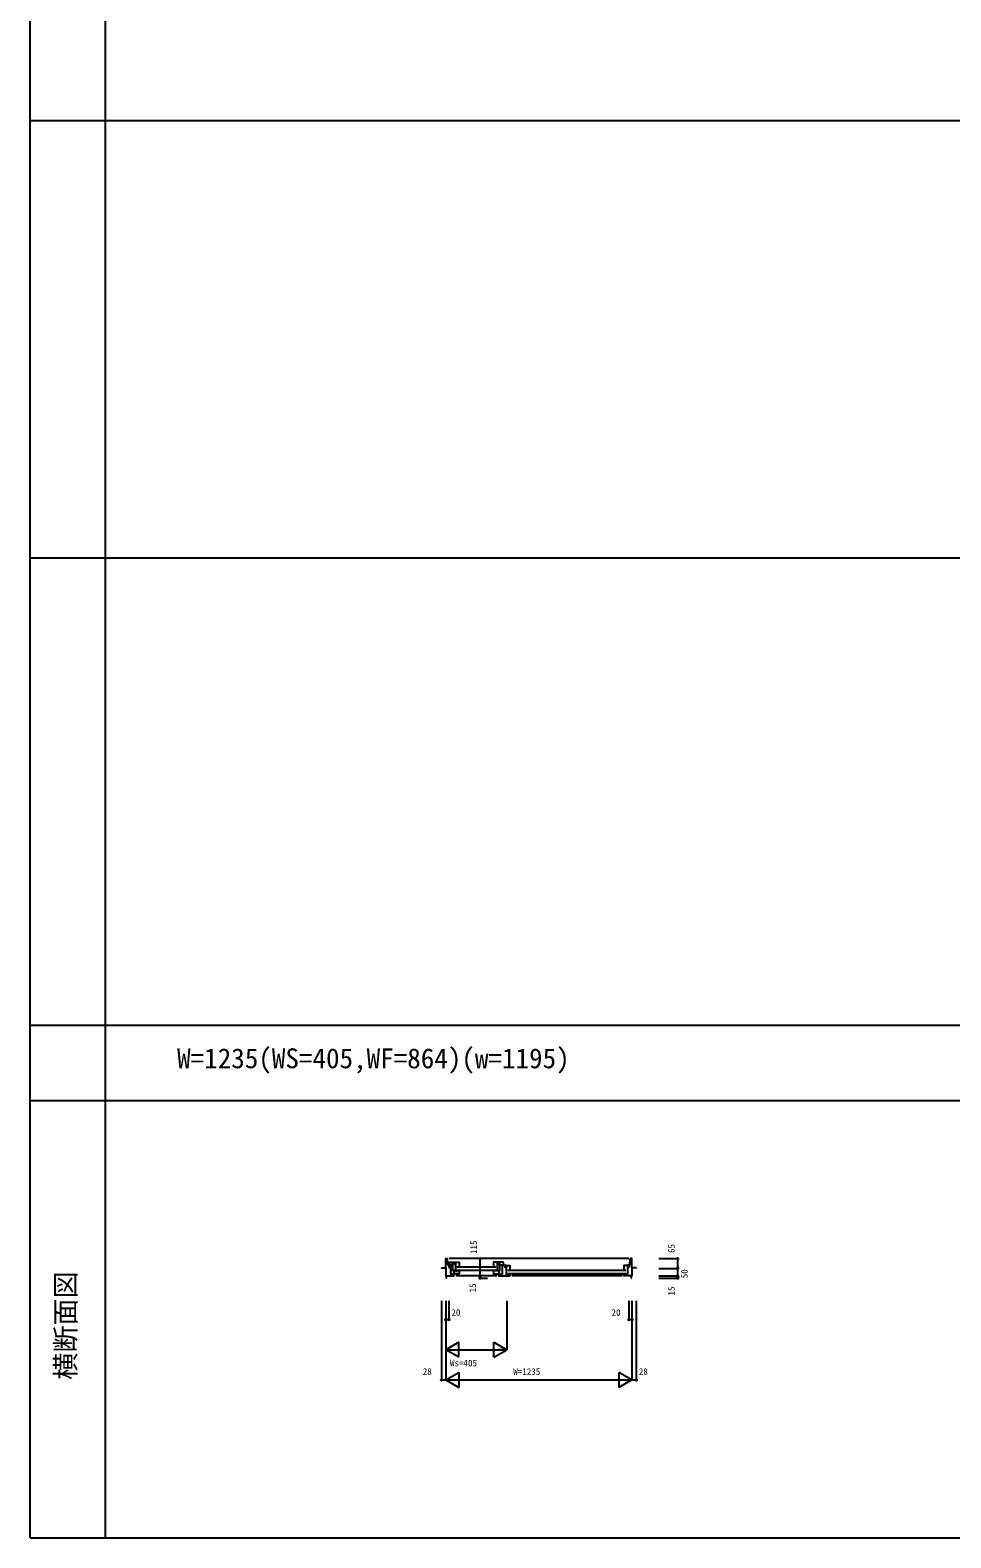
# Model space of a CAD drawing. Units: millimetres, scale not verified. Extents: x -13750 to 13750, y -10000 to 10000.
# Drawn here: x -13750 to -7642, y -10000 to 0 of the extents above; entities that cross this region are included whole.
import ezdxf
from ezdxf.enums import TextEntityAlignment as Align

# ---------------------------------------------------------------- set-up
doc = ezdxf.new("R2010")
doc.units = ezdxf.units.MM
doc.header["$LTSCALE"] = 50
for name, color, linetype in [('0-0_0', 3, 'Continuous'), ('0-2_YKK_B1', 4, 'Continuous'), ('0-4_YKK_F1', 7, 'Continuous'), ('0-6_YKK_N1', 2, 'Continuous')]:
    doc.layers.add(name, color=color, linetype=linetype)
doc.styles.add('ＭＳ ゴシック', font='')
doc.styles.get('ＭＳ ゴシック').set_extended_font_data('MS Gothic')

msp = doc.modelspace()

# ---------------------------------------------------------------- linework, layer by layer
at = {"layer": '0-2_YKK_B1'}
for p, q in [((-10978.14, -8192.5), (-10980.5, -8147.5)), ((-10978.14, -8192.5), (-10962.5, -8192.5)), ((-10971.7, -8192.5), (-10971.7, -8207)), ((-9779.5, -8147.5), (-10970.5, -8147.5)), ((-10962.5, -8192.5), (-10962.5, -8203.5)), ((-10946.5, -8231.5), (-10946.5, -8170.5)), ((-10633.5, -8231.5), (-10633.5, -8170.5)), ((-10633.5, -8189.5), (-10609.5, -8189.5)), ((-10609.5, -8189.5), (-10609.5, -8170.5)), ((-9771.86, -8192.5), (-9787.5, -8192.5)), ((-9787.5, -8192.5), (-9787.5, -8203.5)), ((-9778.3, -8192.5), (-9778.3, -8207)), ((-9771.86, -8192.5), (-9769.5, -8147.5)), ((-11020.5, -8209.1), (-11020.5, -8212.5)), ((-10992.5, -8209.1), (-10992.5, -8262.5)), ((-10988.5, -8262.5), (-10992.5, -8262.5)), ((-10988.5, -8277.5), (-10992.5, -8277.5)), ((-10988.5, -8277.5), (-10988.5, -8262.5)), ((-10988.5, -8262.5), (-10936.5, -8262.5)), ((-10971.7, -8207), (-10962.5, -8207)), ((-10962.5, -8207), (-10962.5, -8252.5)), ((-10962.5, -8252.5), (-10950.5, -8252.5)), ((-10950.5, -8262.5), (-10950.5, -8252.5)), ((-10950.5, -8252.5), (-10946.3, -8252.5)), ((-10928.5, -8226.1), (-10946.5, -8226.1)), ((-10938.5, -8252.5), (-10942.8, -8252.5)), ((-10939.8, -8226.1), (-10939.8, -8248.5)), ((-10938.5, -8262.5), (-10938.5, -8252.5)), ((-10653.5, -8262.5), (-10926.5, -8262.5)), ((-10661.5, -8204.5), (-10918.5, -8204.5)), ((-10661.5, -8226.5), (-10918.5, -8226.5)), ((-10651.5, -8226.1), (-10633.5, -8226.1)), ((-10643.5, -8262.5), (-10565.5, -8262.5)), ((-10641.5, -8262.5), (-10641.5, -8252.5)), ((-10617.5, -8252.5), (-10641.5, -8252.5)), ((-10640.2, -8226.1), (-10640.2, -8248.5)), ((-9797.5, -8226.5), (-10581.5, -8226.5)), ((-9797.5, -8248.5), (-10581.5, -8248.5)), ((-9823.5, -8262.5), (-10555.5, -8262.5)), ((-9761.5, -8262.5), (-9813.5, -8262.5)), ((-9811.5, -8262.5), (-9811.5, -8252.5)), ((-9811.5, -8252.5), (-9807.2, -8252.5)), ((-9799.5, -8252.5), (-9803.7, -8252.5)), ((-9799.5, -8262.5), (-9799.5, -8252.5)), ((-9787.5, -8252.5), (-9799.5, -8252.5)), ((-9778.3, -8207), (-9787.5, -8207)), ((-9787.5, -8207), (-9787.5, -8252.5)), ((-9761.5, -8277.5), (-9761.5, -8262.5)), ((-9761.5, -8262.5), (-9757.5, -8262.5)), ((-9761.5, -8277.5), (-9757.5, -8277.5)), ((-9757.5, -8209.1), (-9757.5, -8262.5)), ((-9729.5, -8209.1), (-9729.5, -8212.5))]:
    msp.add_line(p, q, dxfattribs=at)
for points in [[(-11020.5, -8209.1), (-10992.5, -8209.1), (-10992.5, -8147.5), (-10980.5, -8147.5)], [(-10946.5, -8189.5), (-10970.5, -8189.5), (-10970.5, -8170.5), (-10928.5, -8170.5), (-10928.5, -8181.5)], [(-10935.3, -8170.5), (-10935.3, -8185), (-10928.5, -8185), (-10928.5, -8228.4), (-10918, -8228.4), (-10918, -8227.5), (-10904.5, -8227.5)], [(-10928.5, -8170.7), (-10904.5, -8170.7), (-10904.5, -8206.5)], [(-10644.7, -8170.5), (-10644.7, -8185), (-10651.5, -8185), (-10651.5, -8228.4), (-10662, -8228.4), (-10662, -8227.5), (-10675.5, -8227.5)], [(-10651.5, -8170.7), (-10675.5, -8170.7), (-10675.5, -8206.5)], [(-10609.5, -8170.5), (-10651.5, -8170.5), (-10651.5, -8181.5)], [(-10617.5, -8252.5), (-10617.5, -8192.5), (-10591.5, -8192.5)], [(-10591.5, -8207), (-10598.3, -8207), (-10598.3, -8192.5)], [(-10591.5, -8192.7), (-10591.5, -8192.5), (-10591.5, -8195.4)], [(-10591.5, -8192.7), (-10567.5, -8192.7), (-10567.5, -8228.5)], [(-10591.5, -8198.7), (-10591.5, -8252.5), (-10567.5, -8252.5), (-10567.5, -8262.5)], [(-9787.5, -8192.7), (-9811.5, -8192.7), (-9811.5, -8228.5)], [(-9729.5, -8209.1), (-9757.5, -8209.1), (-9757.5, -8147.5), (-9769.5, -8147.5)], [(-10904.5, -8225.5), (-10904.5, -8248.5), (-10946.5, -8248.5), (-10946.5, -8244.5)], [(-10675.5, -8225.5), (-10675.5, -8248.5), (-10633.5, -8248.5), (-10633.5, -8244.5)]]:
    msp.add_lwpolyline(points, dxfattribs=at)
at = {"layer": '0-4_YKK_F1'}
for p, q in [((-13750, -10000), (-13750, 10000)), ((-13250, -10000), (-13250, 9500)), ((-13750, -600), (13250, -600)), ((-13750, -3500), (13250, -3500)), ((-13750, -6600), (13250, -6600)), ((-13750, -7100), (13250, -7100)), ((-13750, -10000), (13750, -10000))]:
    msp.add_line(p, q, dxfattribs=at)
at = {"layer": '0-6_YKK_N1'}
for p, q in [((-10765.07, -8262.5), (-10765.07, -8147.5)), ((-9579.5, -8147.5), (-9454.5, -8147.5)), ((-9454.5, -8147.5), (-9454.5, -8212.5)), ((-10765.07, -8277.5), (-10765.07, -8262.5)), ((-10765.07, -8277.5), (-10715.07, -8277.5)), ((-9579.5, -8212.5), (-9454.5, -8212.5)), ((-9579.5, -8262.5), (-9454.5, -8262.5)), ((-9579.5, -8277.5), (-9454.5, -8277.5)), ((-11020.5, -8427.5), (-11020.5, -8952.5)), ((-10992.5, -8427.5), (-10992.5, -8952.5)), ((-10972.5, -8427.5), (-10972.5, -8552.5)), ((-10587.5, -8427.5), (-10587.5, -8752.5)), ((-9777.5, -8427.5), (-9777.5, -8552.5)), ((-9757.5, -8427.5), (-9757.5, -8952.5)), ((-9729.5, -8427.5), (-9729.5, -8952.5)), ((-10972.5, -8552.5), (-10992.5, -8552.5)), ((-9777.5, -8552.5), (-9757.5, -8552.5)), ((-10905.9, -8702.5), (-10992.5, -8752.5)), ((-10992.5, -8752.5), (-10587.5, -8752.5)), ((-10905.9, -8802.5), (-10992.5, -8752.5)), ((-10905.9, -8802.5), (-10905.9, -8702.5)), ((-10674.1, -8802.5), (-10674.1, -8702.5)), ((-10674.1, -8702.5), (-10587.5, -8752.5)), ((-10674.1, -8802.5), (-10587.5, -8752.5)), ((-10618.5, -8752.5), (-10648.5, -8752.5)), ((-11020.5, -8952.5), (-10992.5, -8952.5)), ((-10992.5, -8952.5), (-9757.5, -8952.5)), ((-10992.5, -8952.5), (-10905.9, -9002.5)), ((-9844.1, -8902.5), (-9844.1, -9002.5)), ((-9757.5, -8952.5), (-9844.1, -8902.5)), ((-9757.5, -8952.5), (-9844.1, -9002.5)), ((-9757.5, -8952.5), (-9729.5, -8952.5))]:
    msp.add_line(p, q, dxfattribs=at)
for points in [[(-9454.5, -8212.5), (-9454.5, -8262.5), (-9454.5, -8277.5)], [(-10992.5, -8952.5), (-10905.9, -8902.5), (-10905.9, -9002.5)]]:
    msp.add_lwpolyline(points, dxfattribs=at)
for centre in [(-10765.07, -8147.5), (-9454.5, -8147.5), (-10765.07, -8262.5), (-10765.07, -8277.5), (-9454.5, -8212.5), (-9454.5, -8262.5), (-9454.5, -8277.5), (-10992.5, -8552.5), (-10972.5, -8552.5), (-9777.5, -8552.5), (-9757.5, -8552.5), (-11020.5, -8952.5), (-9729.5, -8952.5)]:
    msp.add_circle(centre, 5, dxfattribs=at)

# ---------------------------------------------------------------- texts
at = {"layer": '0-0_0', "style": 'ＭＳ ゴシック'}
msp.add_text('W=1235(WS=405,WF=864)(w=1195)', height=132, dxfattribs=at).set_placement((-12775, -6925), align=Align.BOTTOM_LEFT)
msp.add_text('横断面図', height=132, rotation=90, dxfattribs=at).set_placement((-13410, -8952), align=Align.BOTTOM_LEFT)
at = {"layer": '0-6_YKK_N1', "style": 'ＭＳ ゴシック'}
for s, p in [('115', (-10772.87, -8117.62)), ('65', (-9460.67, -8110.67)), ('50', (-9374.8, -8278.63)), ('15', (-10779.44, -8371.96)), ('15', (-9460.67, -8392.9))]:
    msp.add_text(s, height=43.99, rotation=90, dxfattribs=at).set_placement(p, align=Align.BOTTOM_LEFT)
for s, p in [('20', (-10955.27, -8540.5)), ('20', (-9893.23, -8540.5)), ('28', (-11145.74, -8932.28)), ('Ws=405', (-10965, -8875.88)), ('W=1235', (-10545, -8932.28)), ('28', (-9712.32, -8932.28))]:
    msp.add_text(s, height=43.99, dxfattribs=at).set_placement(p, align=Align.BOTTOM_LEFT)

doc.saveas('drawing.dxf')
